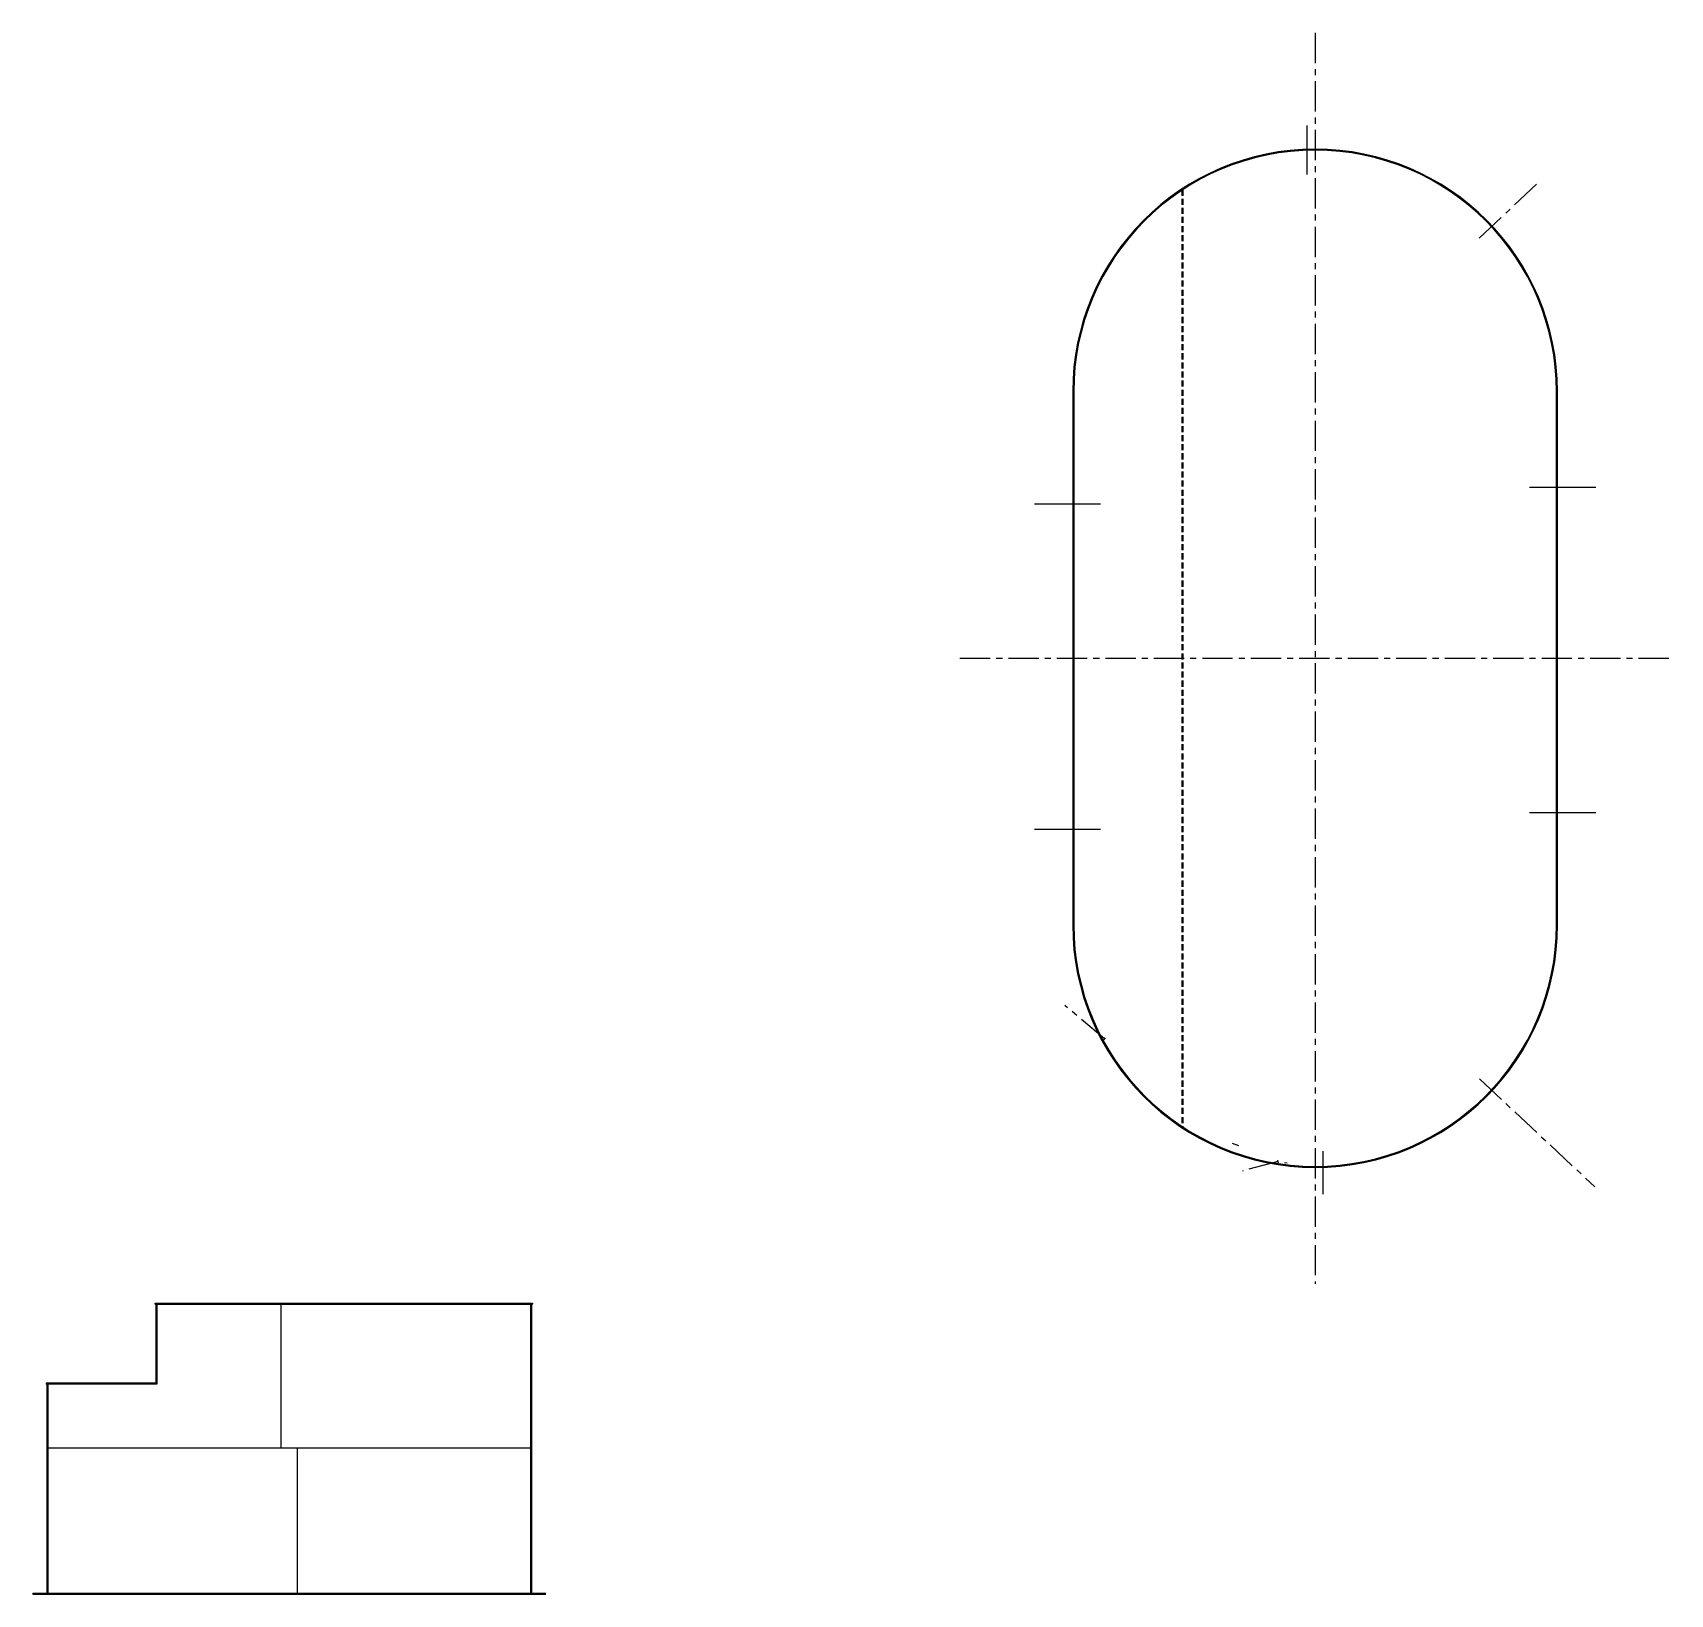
# Model space of a CAD drawing. Extents: x -970 to 14357, y -5073 to 1980.
# Drawn here: x 450 to 1260, y 485 to 1258 of the extents above; entities that cross this region are included whole.
import ezdxf

# ---------------------------------------------------------------- set-up
doc = ezdxf.new("R2010")
doc.units = 0
doc.header["$LTSCALE"] = 12
doc.header["$MEASUREMENT"] = 0
doc.linetypes.add('CENTER', pattern=[2, 1.25, -0.25, 0.25, -0.25])
doc.linetypes.add('HIDDEN', pattern=[0.375, 0.25, -0.125])
doc.layers.get('Defpoints').update_dxf_attribs({"linetype": 'CONTINUOUS'})
for name, color, linetype in [('1 PIPE', 7, 'CONTINUOUS'), ('3 PIPE', 7, 'CONTINUOUS'), ('CENTER', 6, 'CENTER'), ('COVER', 3, 'CONTINUOUS'), ('SHELL', 40, 'CONTINUOUS')]:
    doc.layers.add(name, color=color, linetype=linetype)

# ---------------------------------------------------------------- blocks, each defined once
blk = doc.blocks.new('A$C7ebe031c')
at = {"layer": 'CENTER'}
for p, q in [((-4, 574.78), (-4, -44.43)), ((-179.83, 265.17), (171.83, 265.17))]:
    blk.add_line(p, q, dxfattribs=at)
blk = doc.blocks.new('A$C34e22f98')
at = {"layer": 'CENTER'}
for p, q in [((81.2, 207.98), (109.89, 234.83)), ((81.31, -208.09), (138.43, -261.54))]:
    blk.add_line(p, q, dxfattribs=at)

msp = doc.modelspace()

# ---------------------------------------------------------------- linework, layer by layer
at = {"layer": '1 PIPE'}
for p, q in [((980.04135, 759.83165, 16), (980.88662, 760.83899, 16)), ((1066.57445, 699.03759, 16), (1066.23411, 700.30778, 16)), ((1069.5764, 699.16057), (1070.88159, 699.00031))]:
    msp.add_line(p, q, dxfattribs=at)
at = {"layer": '3 PIPE'}
msp.add_line((1043.52705, 708.77281), (1046.81598, 707.57574), dxfattribs=at)
at = {"layer": 'CENTER'}
for p, q in [((908.84401, 948.69673), (1260.4969, 948.69673)), ((980.46398, 760.33532, 16), (960.80291, 776.83292, 16)), ((1066.40428, 699.67269, 16), (1048.64384, 694.91379, 16))]:
    msp.add_line(p, q, dxfattribs=at)
at = {"layer": 'COVER'}
for p, q in [((1019.17046, 1180.64672), (1018.8964, 1181.06492)), ((1019.17046, 716.74674), (1018.8964, 716.32854))]:
    msp.add_line(p, q, dxfattribs=at)
at = {"layer": 'Defpoints'}
for p, q in [((1080.67046, 1188.16855), (1080.67046, 1212.35587)), ((1223.63256, 1033.19673), (1190.86928, 1033.19673)), ((945.70836, 1025.19673), (978.47163, 1025.19673)), ((1223.63256, 872.19673), (1190.86928, 872.19673)), ((945.70836, 864.19673), (978.47163, 864.19673)), ((1088.67046, 683.52245), (1088.67046, 704.67705))]:
    msp.add_line(p, q, dxfattribs=at)
at = {"layer": 'SHELL', "linetype": 'HIDDEN'}
for p, q in [((1018.67046, 1180.64672), (1018.67046, 716.74674)), ((1019.17046, 1180.64672), (1018.67046, 1180.64672)), ((1019.17046, 1180.64672), (1019.17046, 716.74674)), ((1018.67046, 716.74674), (1019.17046, 716.74674))]:
    msp.add_line(p, q, dxfattribs=at)
at = {"layer": 'SHELL'}
for p, q in [((510.40391, 629.4505), (697.15391, 629.4505)), ((510.40391, 629.4505), (510.40391, 628.9505)), ((510.40391, 628.9505), (510.40391, 629.4505)), ((510.40391, 628.9505), (697.15391, 628.9505)), ((510.77891, 628.9505), (510.77891, 589.9505)), ((511.27891, 628.9505), (511.27891, 589.4505)), ((572.77891, 557.9505), (572.77891, 628.9505)), ((696.27891, 628.9505), (696.27891, 485.9505)), ((696.77891, 628.9505), (696.77891, 485.9505)), ((697.15391, 629.4505), (697.15391, 628.9505)), ((456.40391, 589.9505), (456.40391, 589.4505)), ((510.77891, 589.9505), (456.40391, 589.9505)), ((511.27891, 589.4505), (456.40391, 589.4505)), ((456.77891, 589.4505), (456.77891, 485.9505)), ((457.27891, 589.4505), (457.27891, 485.9505)), ((511.27891, 589.9505), (510.77891, 589.9505)), ((510.77891, 589.9505), (510.77891, 589.4505)), ((456.77891, 557.9505), (696.77891, 557.9505)), ((580.77891, 485.9505), (580.77891, 557.9505)), ((449.77891, 485.9505), (703.77891, 485.9505)), ((449.77891, 485.9505), (449.77891, 485.4505)), ((449.77891, 485.4505), (703.77891, 485.4505))]:
    msp.add_line(p, q, dxfattribs=at)
for points in [[(1204.67046, 1080.69673, 1), (964.67046, 1080.69673), (964.67046, 816.69673, 1), (1204.67046, 816.69673)], [(1204.42046, 1080.69673, 1), (964.92046, 1080.69673), (964.92046, 816.69673, 1), (1204.42046, 816.69673)], [(1204.17046, 1080.69673, 1), (965.17046, 1080.69673), (965.17046, 816.69673, 1), (1204.17046, 816.69673)]]:
    msp.add_lwpolyline(points, format="xyb", close=True, dxfattribs=at)

# ---------------------------------------------------------------- block references
at = {"layer": 'COVER'}
for name, p in [('A$C7ebe031c', (1088.67046, 683.52245)), ('A$C34e22f98', (1084.67046, 948.69673))]:
    msp.add_blockref(name, p, dxfattribs=at)

doc.saveas('drawing.dxf')
